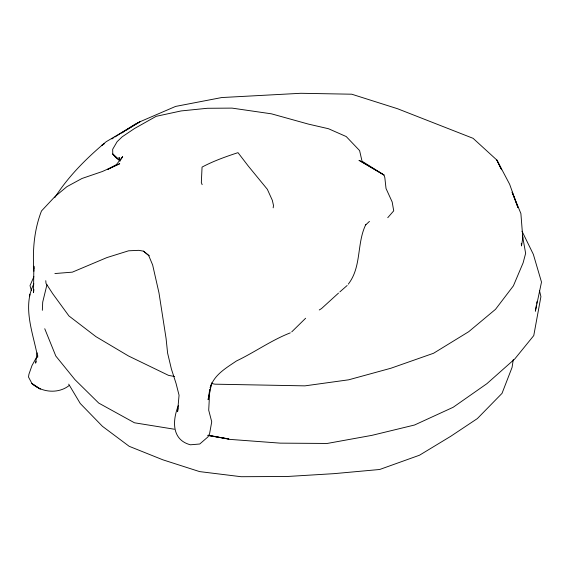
<?xml version="1.0" encoding="UTF-8"?>
<svg xmlns="http://www.w3.org/2000/svg" width="570" height="570" viewBox="0 0 570 570"><rect width="100%" height="100%" fill="white"/><g stroke="black" fill="none" stroke-linecap="round" stroke-linejoin="round"><path stroke-width="0.85" d="M42.344 310.308L42.714 302.086L46.918 284.829M37.748 355.58L37.67 357.326C33.338 333.486 22.009 307.337 33.865 283.839M209.803 389.738L208.706 410.186L211.734 421.8L209.475 434.247L207.865 436.983L199.757 444.001L190.451 444.799C171.57 439.919 172.268 420.546 178.41 405.484M29.626 296.115L29.811 294.141M33.894 289.517L33.509 292.709L33.865 266.211L33.915 268.833M178.104 407.814L177.584 411.697L179.058 395.224L176.073 383.489L171.413 369.096L167.609 353.101L166.07 338.409L158.973 292.859L152.653 264.986L148.613 255.353L143.505 251.163L138.809 250.337L128.606 250.8L106.903 257.583L72.369 272.147L54.891 273.543M273.173 207.843L273.5 205.442L272.325 200.305L267.344 189.304L248.356 166.155L238.004 152.653C225.777 156.643 213.422 161.053 202.058 167.096L201.338 182.564L202.151 184.659M37.171 352.823L35.611 363.133L36.159 361.537M513.285 359.62L512.074 367.401L502.02 393.364L477.339 418.594L450.713 436.314L419.499 455.216L379.684 469.488L333.999 473.656L287.579 476.477L241.131 476.712L199.578 471.597L162.885 459.819L129.183 446.31L102.436 426.317L80.256 403.489L68.706 384.151M209.717 389.688L208.121 399.705L211.734 383.026M536.399 305.071L535.372 311.192L541.5 282.086L533.349 254.363L522.02 231.22M536.691 303.326L536.983 301.58M211.826 383.061L210.131 388.02C213.721 375.017 226.048 368.028 236.486 360.953C254.79 352.217 271.349 340.226 290.308 332.852M33.908 276.699L30.018 285.62L31.393 290.657M365.819 224.523C356.514 243.533 361.829 266.739 348.27 284.166M36.573 357.248L31.991 365.548L28.935 374.212L28.5 377.034L32.027 383.639C42.045 392.666 58.603 394.012 69.241 385.448M54.749 197.69C68.4 176.18 86.74 158.011 106.184 141.709L139.956 121.759L175.574 106.426L221.73 97.548L300.846 93.288L351.733 94.207L397.561 108.735L473.079 138.318L496.862 160.056L509.644 184.267L517.973 207.587L512.131 192.225M120.84 159.6L122.643 156.622L116.437 164.559L107.402 169.568L119.728 163.704L102.343 171.513L81.987 178.481L66.904 186.668L54.855 196.686L41.489 210.964C34.022 230.216 32.412 250.807 33.922 271.227M387.757 217.69L393.72 210.836L392.174 201.98L386.025 188.499L384.843 177.712L383.981 174.99L359.107 160.362L383.981 174.99L362.028 161.203L359.599 150.58L346.232 136.558L328.527 128.742L308.32 124.082L271.455 113.829L232.04 108.115L207.394 108.279L181.153 110.929L156.166 116.323L134.42 128.578L122.251 136.764L117.135 141.659L112.682 149.269L112.76 153.993L115.682 157.441L119.914 160.605M291.74 331.875L305.613 318.26M365.762 224.851L369.445 221.381M338.502 293.101L321.48 308.605L319.257 309.973M339.827 291.926L347.151 285.492M104.424 143.676L101.432 145.578L103.704 144.174M111.884 138.938L113.38 137.983M114.869 137.035L135.026 124.232L139.956 121.759L126.362 130.167M121.83 132.967L124.851 131.1M174.335 429.224L134.463 422.783L98.745 403.09L74.962 379.656L55.81 356.036L44.745 328.733M207.922 435.501L228.834 438.971L221.06 437.546M208.086 435.202L219.329 437.233M208.136 435.345L229.796 439.377L280.169 443.139L327.216 443.453L371.904 435.352L414.511 425.021L453.164 407.286L486.901 383.674L514.76 358.965L533.762 335.588L540.916 296.621L539.526 290.75M174.52 376.492L168.492 375.352L128.492 355.979L95.967 336.663L68.934 315.944L52.718 293.714L45.978 283.326L45.785 280.682M211.548 383.524L214.99 384.18L304.914 385.861L348.683 379.805L390.984 368.213L433.556 353.265L468.704 331.704L495.515 309.318L513.392 285.855L523.125 262.834L525.64 253.329L522.412 235.275M143.505 251.163L149.112 255.773L148.613 255.353M117.997 158.752L112.76 153.993L120.12 161.139M500.98 168.677L496.862 160.056L501.671 169.767M512.159 192.24L520.887 213.543L522.804 237.882L521.5 245.927L521.308 243.354M119.907 160.391L119.045 157.405L119.786 160.74M40.142 388.975L32.027 383.639L40.142 388.975"/></g></svg>
